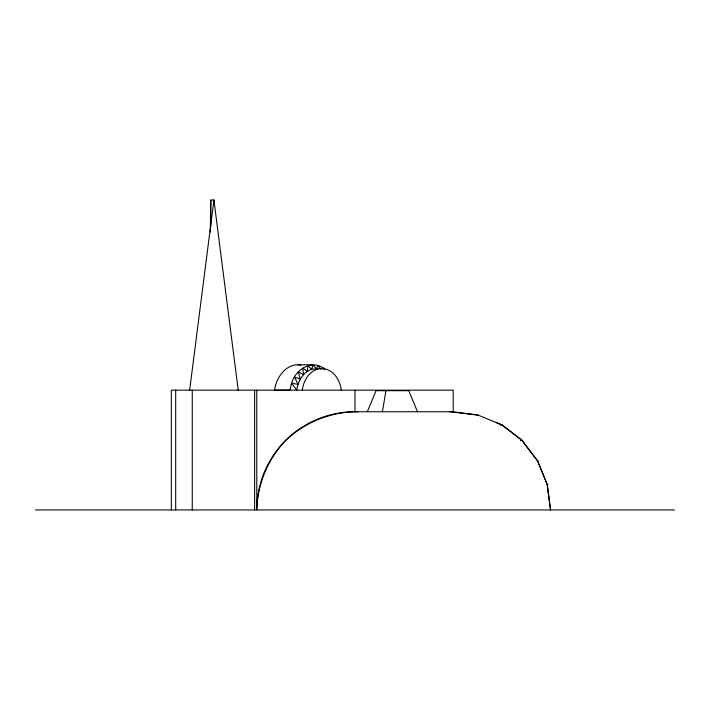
<?xml version="1.0" encoding="UTF-8"?>
<svg xmlns="http://www.w3.org/2000/svg" width="710" height="710" viewBox="0 0 710 710"><rect width="100%" height="100%" fill="white"/><g stroke="black" fill="none" stroke-linecap="round" stroke-linejoin="round"><path stroke-width="1.06" d="M210.258 232.099L210.79 200.051L213.932 200.051L238.214 390.154M213.825 203.362L213.932 200.051L189.65 390.154M382.424 411.738L385.929 390.695M297.712 364.807L313.083 364.789L311.637 369.271C302.868 372.333 297.943 381.385 296.718 390.154L291.632 383.24C295.156 369.511 312.817 358.47 324.869 369.306M321.648 368.854L323.361 368.011L324.239 369.679M452.696 411.747L478.132 415.084L449.865 411.738M354.769 411.738L453.211 411.738L453.211 390.154L171.332 390.154L171.332 509.949M500.248 424.899L501.988 424.899L522.471 440.502L520.483 440.502M538.189 460.843L537.541 460.843L522.063 440.502L501.899 424.899L477.99 415.057M522.169 440.502L537.541 460.843L547.268 484.531L548.067 484.531M35.5 509.949L674.5 509.949M417.515 411.738L408.756 390.695L376.06 390.695L367.31 411.738M318.044 368.854L311.637 369.271L307.812 365.606L307.306 371.348L302.806 368.011L303.454 374.685L298.298 371.889L300.303 379.105L294.508 377.045L298.014 384.35L291.632 383.24L289.795 390.154L274.424 390.172A33.343 23.98 -90 0 1 300.889 365.1M496.219 422.53L501.988 424.899M313.083 364.789L316.207 368.57L318.355 365.606L320.787 369.271M538.011 462.006L547.206 484.531L550.587 509.949M547.206 484.531L550.498 509.949M355 390.154L355 411.738C329.085 412.492 304.404 422.716 285.553 440.502C267.759 459.352 257.535 484.042 256.789 509.949L256.789 390.154M254.597 390.154L254.597 509.949M213.932 200.051L213.932 204.471M210.79 200.051L210.79 226.579M192.259 390.154L192.259 509.949M175.69 390.154L175.69 509.949M256.878 505.697A98.211 98.211 0 0 1 358.186 411.791M302.309 390.154A25.933 19.773 -90 0 1 321.799 368.57A25.933 19.773 -90 0 1 341.288 390.154"/></g></svg>
